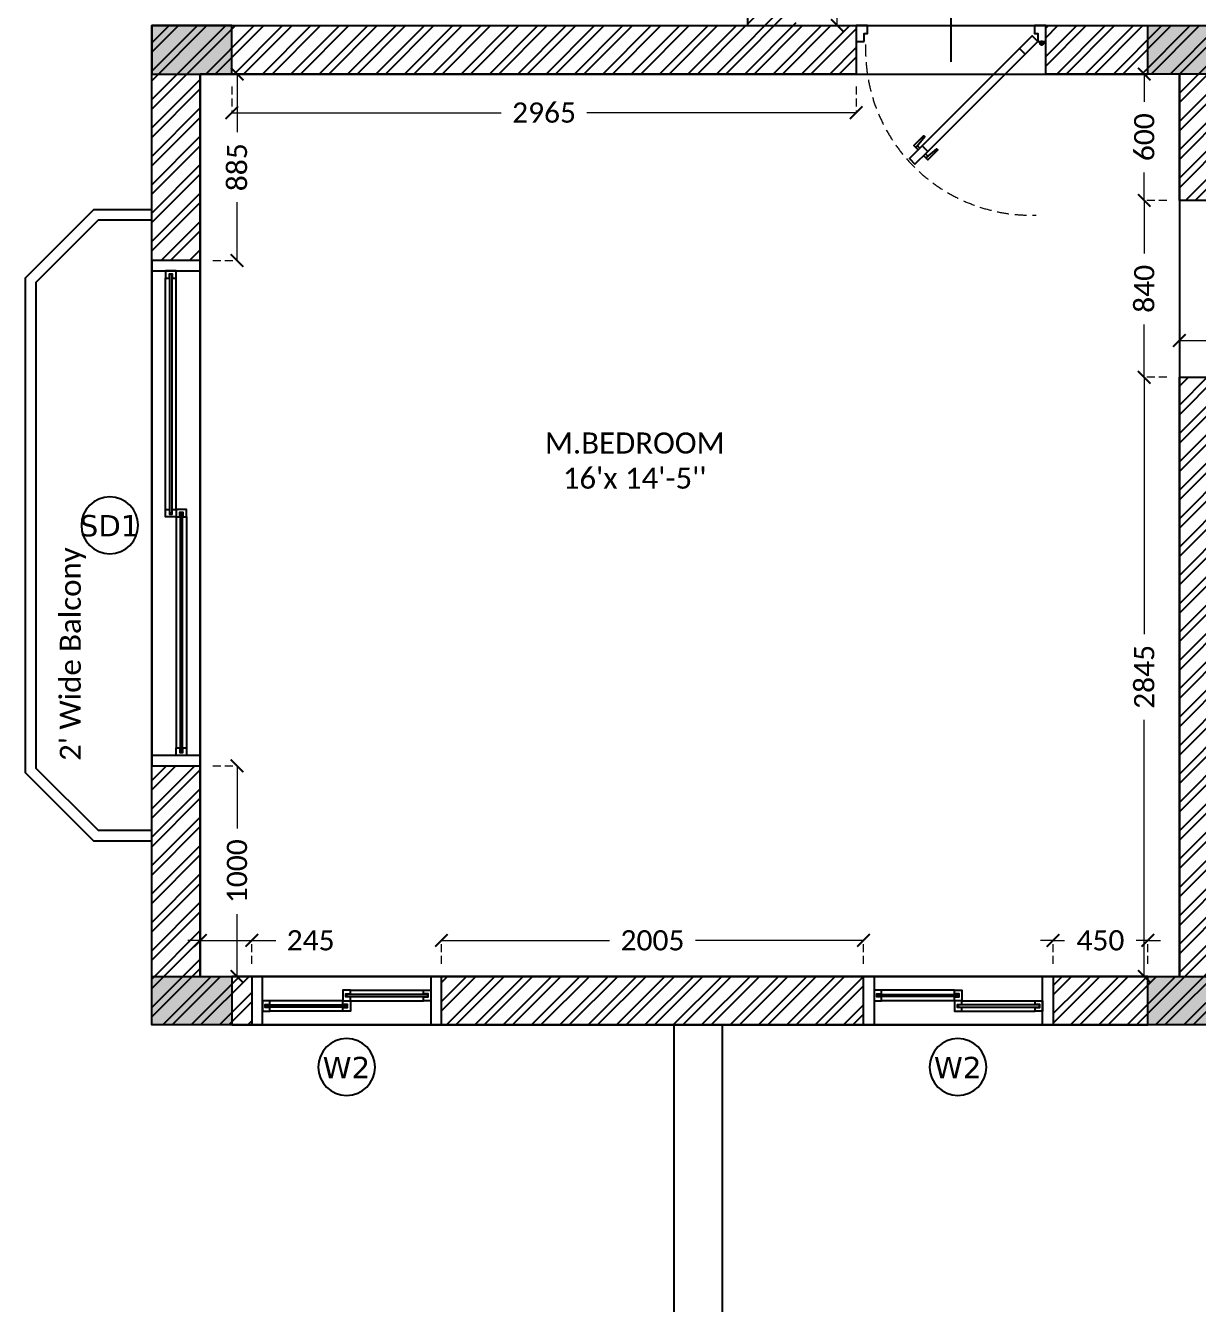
# Model space of a CAD drawing. Header units: millimetres. Extents: x -15000 to 115650, y -17045 to 28620.
# Drawn here: x 86500 to 92071, y -1327 to 4745 of the extents above; entities that cross this region are included whole.
import ezdxf
from ezdxf.enums import TextEntityAlignment as Align

# ---------------------------------------------------------------- set-up
doc = ezdxf.new("R2010")
doc.units = ezdxf.units.MM
doc.header["$LTSCALE"] = 150
doc.linetypes.add('3BHK-W(SB)$0$HIDDEN', pattern=[0.375, 0.25, -0.125])
doc.linetypes.add('DASHED', pattern=[0.75, 0.5, -0.25])
for name, color, linetype in [('ad-Column', 3, 'Continuous'), ('ad-Column Hatch', 125, 'Continuous'), ('ad-Door', 11, 'Continuous'), ('ad-Elevation 10', 8, 'Continuous'), ('ad-Railing', 6, 'Continuous'), ('ad-Text main', 7, 'Continuous'), ('ad-Text Main_Door&window Label', 7, 'Continuous'), ('ad-Wall', 240, 'Continuous'), ('ad-Wall hatch', 8, 'Continuous'), ('BEAMS', 2, 'Continuous')]:
    doc.layers.add(name, color=color, linetype=linetype)
doc.layers.add('ad-Dimension', color=5, linetype='Continuous', lineweight=0, true_color=0x0000ff)
doc.layers.add('ad-Glass Sectionline', color=140, linetype='Continuous', true_color=0x00bfff)
doc.styles.add('6 U T S R N_Typical Floor Plan$0$3BHK-E(NB)$0$grid_text', font='verdana.ttf', dxfattribs={"width": 0.9})
doc.styles.add('New Text Style', font='arial.ttf', dxfattribs={"height": 100})
doc.styles.get("Standard").update_dxf_attribs({"font": 'calibril.ttf'})
doc.dimstyles.new('A-75-DIM-INT (Framing)', dxfattribs={"dimscale": 100, "dimtxt": 0.8, "dimasz": 0.5, "dimexe": 0, "dimexo": 0.5, "dimgap": 0.5, "dimtad": 0, "dimdec": 0, "dimdsep": 46, "dimtxsty": 'Standard', "dimblk": 'ARCHTICK', "dimcen": 0.025, "dimclrd": 256, "dimclre": 256, "dimclrt": 256, "dimazin": 2, "dimtfac": 1, "dimtdec": 0, "dimtmove": 1, "dimatfit": 0, "dimldrblk": 'ARCHTICK', "dimfxl": 1, "dimtfill": 1, "dimtolj": 1, "dimtzin": 0, "dimarcsym": 0})

# ---------------------------------------------------------------- blocks, each defined once
blk = doc.blocks.new('_ArchTick')
at = {"color": 0, "linetype": 'ByBlock', "const_width": 0.15}
blk.add_lwpolyline([(-0.5, -0.5), (0.5, 0.5)], dxfattribs=at)
blk = doc.blocks.new('*D15')
at = {"layer": 'ad-Dimension', "linetype": '3BHK-W(SB)$0$HIDDEN', "lineweight": -2}
for p, q in [((290, -9105), (404.5, -9105)), ((290, -9990), (404.5, -9990))]:
    blk.add_line(p, q, dxfattribs=at)
at = {"layer": 'ad-Dimension', "lineweight": -2}
for p, q in [((404.5, -9105), (404.5, -9380.9)), ((404.5, -9990), (404.5, -9714.1))]:
    blk.add_line(p, q, dxfattribs=at)
at = {"layer": 'Defpoints', "color": 0}
for p in [(230, -9105), (230, -9990), (404.5, -9990)]:
    blk.add_point(p, dxfattribs=at)
at = {"layer": 'ad-Dimension', "lineweight": -2, "xscale": 60, "yscale": 60, "zscale": 60}
for p, rotation in [((404.5, -9105), 90), ((404.5, -9990), 270)]:
    blk.add_blockref('_ArchTick', p, dxfattribs=dict(at, rotation=rotation))
at = {"layer": 'ad-Dimension', "insert": (404.5, -9547.5), "char_height": 96, "attachment_point": 5, "rotation": 90, "bg_fill": 3, "box_fill_scale": 1.1, "bg_fill_color": 257, "bg_fill_transparency": 0}
blk.add_mtext('\\A1;885', dxfattribs=at)
blk = doc.blocks.new('*D19')
at = {"layer": 'ad-Dimension', "linetype": '3BHK-W(SB)$0$HIDDEN', "lineweight": -2}
for p, q in [((4880, -10485), (4880, -10370.3)), ((6060, -10485), (6060, -10370.3))]:
    blk.add_line(p, q, dxfattribs=at)
at = {"layer": 'ad-Dimension', "lineweight": -2}
for p, q in [((4880, -10370.3), (5266.6, -10370.3)), ((6060, -10370.3), (5673.4, -10370.3))]:
    blk.add_line(p, q, dxfattribs=at)
at = {"layer": 'Defpoints', "color": 0}
for p in [(6060, -10370.3), (4880, -10545), (6060, -10545)]:
    blk.add_point(p, dxfattribs=at)
at = {"layer": 'ad-Dimension', "lineweight": -2, "xscale": 60, "yscale": 60, "zscale": 60, "rotation": 180}
blk.add_blockref('_ArchTick', (4880, -10370.3), dxfattribs=at)
at = {"layer": 'ad-Dimension', "lineweight": -2, "xscale": 60, "yscale": 60, "zscale": 60}
blk.add_blockref('_ArchTick', (6060, -10370.3), dxfattribs=at)
at = {"layer": 'ad-Dimension', "insert": (5470, -10370.3), "char_height": 96, "attachment_point": 5, "bg_fill": 3, "box_fill_scale": 1.1, "bg_fill_color": 257, "bg_fill_transparency": 0}
blk.add_mtext('\\A1;1180', dxfattribs=at)
blk = doc.blocks.new('*D21')
at = {"layer": 'ad-Dimension', "linetype": '3BHK-W(SB)$0$HIDDEN', "lineweight": -2}
for p, q in [((3120, -8125), (3255.1, -8125)), ((3120, -8875), (3255.1, -8875))]:
    blk.add_line(p, q, dxfattribs=at)
at = {"layer": 'ad-Dimension', "lineweight": -2}
for p, q in [((3255.1, -8125), (3255.1, -8331.9)), ((3255.1, -8875), (3255.1, -8668.1))]:
    blk.add_line(p, q, dxfattribs=at)
at = {"layer": 'Defpoints', "color": 0}
for p in [(3060, -8125), (3060, -8875), (3255.1, -8875)]:
    blk.add_point(p, dxfattribs=at)
at = {"layer": 'ad-Dimension', "lineweight": -2, "xscale": 60, "yscale": 60, "zscale": 60}
for p, rotation in [((3255.1, -8125), 90), ((3255.1, -8875), 270)]:
    blk.add_blockref('_ArchTick', p, dxfattribs=dict(at, rotation=rotation))
at = {"layer": 'ad-Dimension', "insert": (3255.1, -8500), "char_height": 96, "attachment_point": 5, "rotation": 90, "bg_fill": 3, "box_fill_scale": 1.1, "bg_fill_color": 257, "bg_fill_transparency": 0}
blk.add_mtext('\\A1;750', dxfattribs=at)
blk = doc.blocks.new('*D22')
at = {"layer": 'ad-Dimension', "linetype": '3BHK-W(SB)$0$HIDDEN', "lineweight": -2}
for p, q in [((380, -9165), (380, -9288.6)), ((3345, -9165), (3345, -9288.6))]:
    blk.add_line(p, q, dxfattribs=at)
at = {"layer": 'ad-Dimension', "lineweight": -2}
for p, q in [((380, -9288.6), (1658.9, -9288.6)), ((3345, -9288.6), (2066.1, -9288.6))]:
    blk.add_line(p, q, dxfattribs=at)
at = {"layer": 'Defpoints', "color": 0}
for p in [(380, -9105), (3345, -9105), (3345, -9288.6)]:
    blk.add_point(p, dxfattribs=at)
at = {"layer": 'ad-Dimension', "lineweight": -2, "xscale": 60, "yscale": 60, "zscale": 60, "rotation": 180}
blk.add_blockref('_ArchTick', (380, -9288.6), dxfattribs=at)
at = {"layer": 'ad-Dimension', "lineweight": -2, "xscale": 60, "yscale": 60, "zscale": 60}
blk.add_blockref('_ArchTick', (3345, -9288.6), dxfattribs=at)
at = {"layer": 'ad-Dimension', "insert": (1862.5, -9288.6), "char_height": 96, "attachment_point": 5, "bg_fill": 3, "box_fill_scale": 1.1, "bg_fill_color": 257, "bg_fill_transparency": 0}
blk.add_mtext('\\A1;2965', dxfattribs=at)
blk = doc.blocks.new('*D42')
at = {"layer": 'ad-Dimension', "linetype": '3BHK-W(SB)$0$HIDDEN', "lineweight": -2}
for p, q in [((290, -12390), (404.5, -12390)), ((290, -13390), (404.5, -13390))]:
    blk.add_line(p, q, dxfattribs=at)
at = {"layer": 'ad-Dimension', "lineweight": -2}
for p, q in [((404.5, -12390), (404.5, -12686.6)), ((404.5, -13390), (404.5, -13093.4))]:
    blk.add_line(p, q, dxfattribs=at)
at = {"layer": 'Defpoints', "color": 0}
for p in [(230, -12390), (230, -13390), (404.5, -13390)]:
    blk.add_point(p, dxfattribs=at)
at = {"layer": 'ad-Dimension', "lineweight": -2, "xscale": 60, "yscale": 60, "zscale": 60}
for p, rotation in [((404.5, -12390), 90), ((404.5, -13390), 270)]:
    blk.add_blockref('_ArchTick', p, dxfattribs=dict(at, rotation=rotation))
at = {"layer": 'ad-Dimension', "insert": (404.5, -12890), "char_height": 96, "attachment_point": 5, "rotation": 90, "bg_fill": 3, "box_fill_scale": 1.1, "bg_fill_color": 257, "bg_fill_transparency": 0}
blk.add_mtext('\\A1;1000', dxfattribs=at)
blk = doc.blocks.new('*D43')
at = {"layer": 'ad-Dimension', "lineweight": -2}
for p, q in [((230, -13218.6), (170, -13218.6)), ((230, -13218.6), (475, -13218.6)), ((475, -13218.6), (588.7, -13218.6)), ((475, -13218.6), (535, -13218.6))]:
    blk.add_line(p, q, dxfattribs=at)
at = {"layer": 'ad-Dimension', "linetype": '3BHK-W(SB)$0$HIDDEN', "lineweight": -2}
for p, q in [((230, -13330), (230, -13218.6)), ((475, -13330), (475, -13218.6))]:
    blk.add_line(p, q, dxfattribs=at)
at = {"layer": 'Defpoints', "color": 0}
for p in [(475, -13218.6), (230, -13390), (475, -13390)]:
    blk.add_point(p, dxfattribs=at)
at = {"layer": 'ad-Dimension', "lineweight": -2, "xscale": 60, "yscale": 60, "zscale": 60}
blk.add_blockref('_ArchTick', (230, -13218.6), dxfattribs=at)
at = {"layer": 'ad-Dimension', "lineweight": -2, "xscale": 60, "yscale": 60, "zscale": 60, "rotation": 180}
blk.add_blockref('_ArchTick', (475, -13218.6), dxfattribs=at)
at = {"layer": 'ad-Dimension', "insert": (753.9, -13218.6), "char_height": 96, "attachment_point": 5, "bg_fill": 3, "box_fill_scale": 1.1, "bg_fill_color": 257, "bg_fill_transparency": 0}
blk.add_mtext('\\A1;245', dxfattribs=at)
blk = doc.blocks.new('*D44')
at = {"layer": 'ad-Dimension', "linetype": '3BHK-W(SB)$0$HIDDEN', "lineweight": -2}
for p, q in [((1375, -13330), (1375, -13218.6)), ((3380, -13330), (3380, -13218.6))]:
    blk.add_line(p, q, dxfattribs=at)
at = {"layer": 'ad-Dimension', "lineweight": -2}
for p, q in [((1375, -13218.6), (2173.9, -13218.6)), ((3380, -13218.6), (2581.1, -13218.6))]:
    blk.add_line(p, q, dxfattribs=at)
at = {"layer": 'Defpoints', "color": 0}
for p in [(3380, -13218.6), (1375, -13390), (3380, -13390)]:
    blk.add_point(p, dxfattribs=at)
at = {"layer": 'ad-Dimension', "lineweight": -2, "xscale": 60, "yscale": 60, "zscale": 60, "rotation": 180}
blk.add_blockref('_ArchTick', (1375, -13218.6), dxfattribs=at)
at = {"layer": 'ad-Dimension', "lineweight": -2, "xscale": 60, "yscale": 60, "zscale": 60}
blk.add_blockref('_ArchTick', (3380, -13218.6), dxfattribs=at)
at = {"layer": 'ad-Dimension', "insert": (2377.5, -13218.6), "char_height": 96, "attachment_point": 5, "bg_fill": 3, "box_fill_scale": 1.1, "bg_fill_color": 257, "bg_fill_transparency": 0}
blk.add_mtext('\\A1;2005', dxfattribs=at)
blk = doc.blocks.new('*D45')
at = {"layer": 'ad-Dimension', "lineweight": -2}
for p, q in [((4280, -13218.6), (4220, -13218.6)), ((4280, -13218.6), (4334.9, -13218.6)), ((4730, -13218.6), (4675.1, -13218.6)), ((4730, -13218.6), (4790, -13218.6))]:
    blk.add_line(p, q, dxfattribs=at)
at = {"layer": 'ad-Dimension', "linetype": '3BHK-W(SB)$0$HIDDEN', "lineweight": -2}
for p, q in [((4280, -13330), (4280, -13218.6)), ((4730, -13330), (4730, -13218.6))]:
    blk.add_line(p, q, dxfattribs=at)
at = {"layer": 'Defpoints', "color": 0}
for p in [(4730, -13218.6), (4280, -13390), (4730, -13390)]:
    blk.add_point(p, dxfattribs=at)
at = {"layer": 'ad-Dimension', "lineweight": -2, "xscale": 60, "yscale": 60, "zscale": 60}
blk.add_blockref('_ArchTick', (4280, -13218.6), dxfattribs=at)
at = {"layer": 'ad-Dimension', "lineweight": -2, "xscale": 60, "yscale": 60, "zscale": 60, "rotation": 180}
blk.add_blockref('_ArchTick', (4730, -13218.6), dxfattribs=at)
at = {"layer": 'ad-Dimension', "insert": (4505, -13218.6), "char_height": 96, "attachment_point": 5, "bg_fill": 3, "box_fill_scale": 1.1, "bg_fill_color": 257, "bg_fill_transparency": 0}
blk.add_mtext('\\A1;450', dxfattribs=at)
blk = doc.blocks.new('*D47')
at = {"layer": 'ad-Dimension', "linetype": '3BHK-W(SB)$0$HIDDEN', "lineweight": -2}
for p, q in [((4820, -10545), (4713.4, -10545)), ((4820, -13390), (4713.4, -13390))]:
    blk.add_line(p, q, dxfattribs=at)
at = {"layer": 'ad-Dimension', "lineweight": -2}
for p, q in [((4713.4, -10545), (4713.4, -11763.9)), ((4713.4, -13390), (4713.4, -12171.1))]:
    blk.add_line(p, q, dxfattribs=at)
at = {"layer": 'Defpoints', "color": 0}
for p in [(4880, -10545), (4713.4, -13390), (4880, -13390)]:
    blk.add_point(p, dxfattribs=at)
at = {"layer": 'ad-Dimension', "lineweight": -2, "xscale": 60, "yscale": 60, "zscale": 60}
for p, rotation in [((4713.4, -10545), 90), ((4713.4, -13390), 270)]:
    blk.add_blockref('_ArchTick', p, dxfattribs=dict(at, rotation=rotation))
at = {"layer": 'ad-Dimension', "insert": (4713.4, -11967.5), "char_height": 96, "attachment_point": 5, "rotation": 90, "bg_fill": 3, "box_fill_scale": 1.1, "bg_fill_color": 257, "bg_fill_transparency": 0}
blk.add_mtext('\\A1;2845', dxfattribs=at)
blk = doc.blocks.new('*D52')
at = {"layer": 'ad-Dimension', "linetype": '3BHK-W(SB)$0$HIDDEN', "lineweight": -2}
for p, q in [((4820, -9105), (4713.4, -9105)), ((4820, -9705), (4713.4, -9705))]:
    blk.add_line(p, q, dxfattribs=at)
at = {"layer": 'ad-Dimension', "lineweight": -2}
for p, q in [((4713.4, -9105), (4713.4, -9237.3)), ((4713.4, -9705), (4713.4, -9572.7))]:
    blk.add_line(p, q, dxfattribs=at)
at = {"layer": 'Defpoints', "color": 0}
for p in [(4880, -9105), (4713.4, -9705), (4880, -9705)]:
    blk.add_point(p, dxfattribs=at)
at = {"layer": 'ad-Dimension', "lineweight": -2, "xscale": 60, "yscale": 60, "zscale": 60}
for p, rotation in [((4713.4, -9105), 90), ((4713.4, -9705), 270)]:
    blk.add_blockref('_ArchTick', p, dxfattribs=dict(at, rotation=rotation))
at = {"layer": 'ad-Dimension', "insert": (4713.4, -9405), "char_height": 96, "attachment_point": 5, "rotation": 90, "bg_fill": 3, "box_fill_scale": 1.1, "bg_fill_color": 257, "bg_fill_transparency": 0}
blk.add_mtext('\\A1;600', dxfattribs=at)
blk = doc.blocks.new('*D53')
at = {"layer": 'ad-Dimension', "linetype": '3BHK-W(SB)$0$HIDDEN', "lineweight": -2}
for p, q in [((4820, -9705), (4713.4, -9705)), ((4820, -10545), (4713.4, -10545))]:
    blk.add_line(p, q, dxfattribs=at)
at = {"layer": 'ad-Dimension', "lineweight": -2}
for p, q in [((4713.4, -9705), (4713.4, -9956.4)), ((4713.4, -10545), (4713.4, -10293.6))]:
    blk.add_line(p, q, dxfattribs=at)
at = {"layer": 'Defpoints', "color": 0}
for p in [(4880, -9705), (4713.4, -10545), (4880, -10545)]:
    blk.add_point(p, dxfattribs=at)
at = {"layer": 'ad-Dimension', "lineweight": -2, "xscale": 60, "yscale": 60, "zscale": 60}
for p, rotation in [((4713.4, -9705), 90), ((4713.4, -10545), 270)]:
    blk.add_blockref('_ArchTick', p, dxfattribs=dict(at, rotation=rotation))
at = {"layer": 'ad-Dimension', "insert": (4713.4, -10125), "char_height": 96, "attachment_point": 5, "rotation": 90, "bg_fill": 3, "box_fill_scale": 1.1, "bg_fill_color": 257, "bg_fill_transparency": 0}
blk.add_mtext('\\A1;840', dxfattribs=at)
blk = doc.blocks.new('zw$6251')
at = {"layer": 'BEAMS', "ltscale": 25}
for p, q in [((380.3, -8875), (4729.7, -8875)), ((0, -13390), (0, -9105.3)), ((230, -13390), (230, -9105.3)), ((380.3, -9105), (4729.7, -9105)), ((4880, -9105), (4880, -13390.3)), ((5110, -9105), (5110, -13390.3)), ((4729.7, -13390.3), (380.3, -13390.3)), ((4729.7, -13620.3), (380.3, -13620.3)), ((2480, -15370.3), (2480, -13620.3)), ((2710, -15370.3), (2710, -13620.3))]:
    blk.add_line(p, q, dxfattribs=at)
blk = doc.blocks.new('$ZCDB_AUDIT_GENERATED_C77D')
blk.add_wipeout([(0, 230), (2400, 230), (2400, 0), (0, 0)]).dxf.layer = 'ad-Elevation 10'
at = {"layer": 'ad-Elevation 10'}
for points in [[(2400, 230), (0, 230)], [(2400, 0), (0, 0)]]:
    blk.add_lwpolyline(points, dxfattribs=at)
for points in [[(50, 0), (50, 230), (0, 230), (0, 0)], [(2350, 0), (2400, 0), (2400, 230), (2350, 230)], [(1217.5, 133), (1217.5, 115), (1182.5, 115), (1182.5, 165), (1217.5, 165), (1217.5, 147), (1195.5, 147), (1195.5, 133)], [(2315, 133), (2315, 115), (2350, 115), (2350, 165), (2315, 165), (2315, 147), (2337, 147), (2337, 133)], [(85, 83), (85, 65), (50, 65), (50, 115), (85, 115), (85, 97), (63, 97), (63, 83)], [(1182.5, 83), (1182.5, 65), (1217.5, 65), (1217.5, 115), (1182.5, 115), (1182.5, 97), (1204.5, 97), (1204.5, 83)]]:
    blk.add_lwpolyline(points, close=True, dxfattribs=at)
at = {"layer": 'ad-Glass Sectionline'}
for points in [[(1200, 145), (2335, 145), (2335, 135), (1200, 135)], [(1200, 95), (65, 95), (65, 85), (1200, 85)]]:
    blk.add_lwpolyline(points, close=True, dxfattribs=at)
for points in [[(1217.5, 165), (2315, 165)], [(1182.5, 115), (85, 115)], [(1182.5, 65), (85, 65)], [(1217.5, 115), (2315, 115)]]:
    blk.add_lwpolyline(points, dxfattribs=at)
blk = doc.blocks.new('*U151')
blk.add_blockref('$ZCDB_AUDIT_GENERATED_C77D', (0, 0))
blk = doc.blocks.new('$ZCDB_AUDIT_GENERATED_C7DC')
blk.add_wipeout([(0, 230), (900, 230), (900, 0), (0, 0)]).dxf.layer = 'ad-Elevation 10'
at = {"layer": 'ad-Elevation 10'}
for points in [[(900, 230), (0, 230)], [(900, 0), (0, 0)]]:
    blk.add_lwpolyline(points, dxfattribs=at)
for points in [[(50, 0), (50, 230), (0, 230), (0, 0)], [(850, 0), (900, 0), (900, 230), (850, 230)], [(467.5, 133), (467.5, 115), (432.5, 115), (432.5, 165), (467.5, 165), (467.5, 147), (445.5, 147), (445.5, 133)], [(815, 133), (815, 115), (850, 115), (850, 165), (815, 165), (815, 147), (837, 147), (837, 133)], [(85, 83), (85, 65), (50, 65), (50, 115), (85, 115), (85, 97), (63, 97), (63, 83)], [(432.5, 83), (432.5, 65), (467.5, 65), (467.5, 115), (432.5, 115), (432.5, 97), (454.5, 97), (454.5, 83)]]:
    blk.add_lwpolyline(points, close=True, dxfattribs=at)
at = {"layer": 'ad-Glass Sectionline'}
for points in [[(450, 145), (835, 145), (835, 135), (450, 135)], [(450, 95), (65, 95), (65, 85), (450, 85)]]:
    blk.add_lwpolyline(points, close=True, dxfattribs=at)
for points in [[(467.5, 165), (815, 165)], [(432.5, 115), (85, 115)], [(432.5, 65), (85, 65)], [(467.5, 115), (815, 115)]]:
    blk.add_lwpolyline(points, dxfattribs=at)
blk = doc.blocks.new('*U150')
blk.add_blockref('$ZCDB_AUDIT_GENERATED_C7DC', (0, 0))
blk = doc.blocks.new('*U161')
for p, q in [((-8.3, -111.1), (-41.7, -111.1)), ((-25, -127.8), (-25, -94.4)), ((-811.3, -760.8), (-796.4, -775.7)), ((-746.2, -826), (-761.1, -811.1))]:
    blk.add_line(p, q)
for points in [[(-1150, -100), (-1150, -50), (-1128.6, -50), (-1128.6, -35.7), (-1128.6, 0), (-1200, 0), (-1200, -100)], [(-50, -100), (0, -100), (0, 0), (-71.4, 0), (-71.4, -35.7), (-71.4, -50), (-50, -50)], [(-50, -100), (-130.8, -180.8), (-166.2, -145.5), (-85.4, -64.6)], [(-130.8, -180.8), (-747, -797), (-782.4, -761.6), (-166.2, -145.5)], [(-827.8, -877.8), (-747, -797), (-782.4, -761.6), (-863.2, -842.5)]]:
    blk.add_lwpolyline(points, close=True)
for points in [[(-808.2, -787.5), (-835.7, -760), (-772.9, -697.2), (-765, -705), (-822, -773.7)], [(-772.8, -822.8), (-745.4, -850.3), (-682.5, -787.5), (-690.4, -779.7), (-759, -836.7)]]:
    blk.add_lwpolyline(points)
blk.add_circle((-25, -111.1), 11.1)
at = {"color": 8, "linetype": 'DASHED', "lineweight": 0}
blk.add_arc((-93.1, -153.1), 1047.4, 178.18808, 271.81192, dxfattribs=at)
at = {"layer": 'ad-Text Main_Door&window Label'}
blk.add_line((-600, 125), (-600, -230), dxfattribs=at)
blk.add_circle((-600.3, 245), 120, dxfattribs=at)
at = {"layer": 'ad-Text Main_Door&window Label', "style": 'New Text Style'}
blk.add_attdef('D1', text='', height=100, dxfattribs=at).set_placement((-600.3, 245), align=Align.MIDDLE_CENTER)
blk = doc.blocks.new('walls')
at = {"layer": 'ad-Wall hatch', "transparency": 33554610}
h = blk.add_hatch(dxfattribs=at)
h.set_pattern_fill('ANSI32', color=256, scale=10)
h.set_pattern_definition([(45, (-1040635.14, 674820.02), (-67.351921, 67.351921), []), (45, (-1040590.24, 674820.02), (-67.351921, 67.351921), [])])
h.paths.add_polyline_path([(12120, 13620), (12120, 10220), (11890, 10220), (11890, 13390), (7240, 13390), (7240, 8645), (4245, 8645), (4245, 8875), (4330, 8875), (4330, 9475), (4560, 9475), (4560, 8875), (7010, 8875), (7010, 10385), (6360, 10385), (6360, 10615), (7010, 10615), (7010, 13390), (4560, 13390), (4560, 10615), (5560, 10615), (5560, 10385), (4330, 10385), (4330, 13390), (230, 13390), (230, 8875), (3345, 8875), (3345, 8645), (3060, 8645), (3060, 4745), (3345, 4745), (3345, 4515), (230, 4515), (230, 230), (4880, 230), (4880, 3075), (6060, 3075), (6060, 2845), (5110, 2845), (5110, 230), (8310, 230), (8310, 2845), (6860, 2845), (6860, 3075), (8310, 3075), (8310, 4515), (5110, 4515), (5110, 3915), (4880, 3915), (4880, 4515), (4245, 4515), (4245, 4745), (8540, 4745), (8540, 230), (9240, 230), (9240, 0), (0, 0), (0, 4745), (2830, 4745), (2830, 8645), (0, 8645), (0, 13620)])
at = {"layer": 'ad-Railing'}
for points in [[(0, 872.5), (-275, 872.5), (-600, 1197.5), (-600, 3547.5), (-275, 3872.5), (0, 3872.5)], [(0, 922.5), (-254.3, 922.5), (-550, 1218.2), (-550, 3526.8), (-254.3, 3822.5), (0, 3822.5)]]:
    blk.add_lwpolyline(points, dxfattribs=at)
at = {"layer": 'ad-Door', "ltscale": 5, "xscale": 0.7499999997027537, "yscale": 0.7499999997027537, "zscale": 0.7499999997027537}
blk.add_blockref('*U161', (4245, 4745), dxfattribs=at).add_auto_attribs({'D1': 'D1'})
for name, p, rotation in [('*U151', (230, 1230), 90), ('*U150', (1375, 230), 180)]:
    blk.add_blockref(name, p, dxfattribs=dict(rotation=rotation))
at = {"xscale": -1, "rotation": 179.9999999999999}
blk.add_blockref('*U150', (3380, 230), dxfattribs=at)
at = {"layer": 'ad-Wall'}
for points in [[(3345, 4745), (3345, 4515), (230, 4515), (230, 230), (4880, 230), (4880, 3075), (6060, 3075), (6060, 2845), (5110, 2845), (5110, 230), (8310, 230), (8310, 2845), (6860, 2845), (6860, 3075), (8310, 3075), (8310, 4515), (5110, 4515), (5110, 3915), (4880, 3915), (4880, 4515), (4245, 4515), (4245, 4745)], [(9240, 0), (0, 0), (0, 4745), (2830, 4745), (2830, 8645), (0, 8645), (0, 13620), (12120, 13620)]]:
    blk.add_lwpolyline(points, dxfattribs=at)
blk = doc.blocks.new('6 U T S R N_Typical Floor Plan$0$ad_Window Tag')
blk.add_circle((0, 0), 150)
at = {"style": '6 U T S R N_Typical Floor Plan$0$3BHK-E(NB)$0$grid_text', "width": 0.9}
blk.add_attdef('D1', text='', height=125, dxfattribs=at).set_placement((0, 0), align=Align.MIDDLE_CENTER)
blk = doc.blocks.new('Text')
at = {"layer": 'ad-Text Main_Door&window Label'}
ref = blk.add_blockref('6 U T S R N_Typical Floor Plan$0$ad_Window Tag', (925, -200), dxfattribs=dict(at, xscale=-0.9, yscale=0.9, zscale=0.9))
ref.add_attrib('D1', 'W2', dxfattribs={"height": 101.25, "rotation": 1800, "style": '6 U T S R N_Typical Floor Plan$0$3BHK-E(NB)$0$grid_text'}).set_placement((924, -202.1), align=Align.MIDDLE_CENTER)
ref = blk.add_blockref('6 U T S R N_Typical Floor Plan$0$ad_Window Tag', (3828.2, -200), dxfattribs=dict(at, xscale=-0.9, yscale=0.9, zscale=0.9))
ref.add_attrib('D1', 'W2', dxfattribs={"height": 101.25, "rotation": 1800, "style": '6 U T S R N_Typical Floor Plan$0$3BHK-E(NB)$0$grid_text'}).set_placement((3827.2, -202.1), align=Align.MIDDLE_CENTER)
at = {"layer": 'ad-Text main', "insert": (-375, 2372.5), "char_height": 100, "width": 2237.11, "attachment_point": 5, "rotation": 90, "bg_fill": 2}
blk.add_mtext("\\pxqd;2' Wide Balcony", dxfattribs=at)
at = {"layer": 'ad-Text main', "insert": (2293.2, 2679.1), "char_height": 100, "width": 1424.195, "attachment_point": 5, "bg_fill": 2}
blk.add_mtext("M.BEDROOM^J16'x 14'-5''", dxfattribs=at)
at = {"layer": 'ad-Text Main_Door&window Label'}
ref = blk.add_blockref('6 U T S R N_Typical Floor Plan$0$ad_Window Tag', (-200, 2372.5), dxfattribs=dict(at, xscale=-0.9, yscale=0.9, zscale=0.9))
ref.add_attrib('D1', 'SD1', dxfattribs={"height": 101.25, "rotation": 1800, "style": '6 U T S R N_Typical Floor Plan$0$3BHK-E(NB)$0$grid_text'}).set_placement((-201, 2370.4), align=Align.MIDDLE_CENTER)
blk = doc.blocks.new('zw$6AA0')
at = {"layer": 'ad-Column Hatch', "transparency": 33554687}
h = blk.add_hatch(color=256, dxfattribs=at)
h.dxf.hatch_style = 1
h.paths.add_polyline_path([(0, -230), (380, -230), (380, 0), (0, 0)])
at = {"layer": 'ad-Column'}
blk.add_lwpolyline([(0, -230), (380, -230), (380, 0), (0, 0)], close=True, dxfattribs=at)
blk = doc.blocks.new('1625E_Columns P30')
at = {"layer": 'ad-Column', "rotation": 359.9999999999993}
blk.add_blockref('zw$6AA0', (0, 4745), dxfattribs=at)
at = {"layer": 'ad-Column', "xscale": -1}
for p, rotation in [((5110, 4745), 359.9999999999997), ((0, 0), 179.9999999999998), ((4730, 0), 180)]:
    blk.add_blockref('zw$6AA0', p, dxfattribs=dict(at, rotation=rotation))
blk = doc.blocks.new('dim')
at = {"layer": 'ad-Dimension'}
for base, p1, p2, picture, middle in [((3255.1, -8875), (3060, -8125), (3060, -8875), '*D21', (3255.1, -8500)), ((4713.4, -9705), (4880, -9105), (4880, -9705), '*D52', (4713.4, -9405)), ((404.5, -13390), (230, -12390), (230, -13390), '*D42', (404.5, -12890))]:
    dim = blk.add_linear_dim(base=base, p1=p1, p2=p2, angle=90, dimstyle='A-75-DIM-INT (Framing)', override={"dimscale": 120, "dimblk": 'ArchTick', "dimfxl": 10, "dimtfill": 1, "dimtfillclr": 0}, dxfattribs=at)
    dim.commit()
    dim.dimension.update_dxf_attribs({"geometry": picture, "text_midpoint": middle})
for base, p1, p2, picture, middle in [((3345, -9288.6), (380, -9105), (3345, -9105), '*D22', (1862.5, -9288.6)), ((6060, -10370.3), (4880, -10545), (6060, -10545), '*D19', (5470, -10370.3)), ((3380, -13218.6), (1375, -13390), (3380, -13390), '*D44', (2377.5, -13218.6))]:
    dim = blk.add_linear_dim(base=base, p1=p1, p2=p2, dimstyle='A-75-DIM-INT (Framing)', override={"dimscale": 120, "dimblk": 'ArchTick', "dimfxl": 10, "dimtfill": 1, "dimtfillclr": 0}, dxfattribs=at)
    dim.commit()
    dim.dimension.update_dxf_attribs({"geometry": picture, "text_midpoint": middle})
dim = blk.add_linear_dim(base=(4730, -13218.6), p1=(4280, -13390), p2=(4730, -13390), dimstyle='A-75-DIM-INT (Framing)', override={"dimscale": 120, "dimblk": 'ArchTick', "dimfxl": 10, "dimtfill": 1, "dimtfillclr": 0}, dxfattribs=at)
dim.commit()
dim.dimension.update_dxf_attribs({"geometry": '*D45', "text_midpoint": (4505, -13218.6), "dimtype": 128})
for base, p1, p2, picture, middle in [((404.5, -9990), (230, -9105), (230, -9990), '*D15', (404.5, -9547.5)), ((4713.4, -10545), (4880, -9705), (4880, -10545), '*D53', (4713.4, -10125))]:
    dim = blk.add_linear_dim(base=base, p1=p1, p2=p2, angle=90, dimstyle='A-75-DIM-INT (Framing)', override={"dimscale": 120, "dimblk": 'ArchTick', "dimfxl": 10, "dimtfill": 1, "dimtfillclr": 0}, dxfattribs=at)
    dim.commit()
    dim.dimension.update_dxf_attribs({"geometry": picture, "text_midpoint": middle})
dim = blk.add_linear_dim(base=(475, -13218.6), p1=(230, -13390), p2=(475, -13390), dimstyle='A-75-DIM-INT (Framing)', override={"dimscale": 120, "dimblk": 'ArchTick', "dimfxl": 10, "dimtfill": 1, "dimtfillclr": 0}, dxfattribs=at)
dim.commit()
dim.dimension.update_dxf_attribs({"geometry": '*D43', "text_midpoint": (753.9, -13218.6), "dimtype": 128})
dim = blk.add_linear_dim(base=(4713.4, -13390), p1=(4880, -10545), p2=(4880, -13390), angle=90, dimstyle='A-75-DIM-INT (Framing)', override={"dimscale": 120, "dimblk": 'ArchTick', "dimfxl": 10, "dimtfill": 1, "dimtfillclr": 0}, dxfattribs=at)
dim.commit()
dim.dimension.update_dxf_attribs({"geometry": '*D47', "text_midpoint": (4713.4, -11967.5)})

msp = doc.modelspace()

# ---------------------------------------------------------------- block references
at = {"layer": 'ad-Dimension'}
msp.add_blockref('dim', (87100, 13620), dxfattribs=at)

# ---------------------------------------------------------------- next in the draw order: block references
at = {"layer": 'ad-Wall'}
msp.add_blockref('walls', (87100, 0), dxfattribs=at)

# ---------------------------------------------------------------- next in the draw order: block references
at = {"layer": 'ad-Text main'}
msp.add_blockref('Text', (87100, 0), dxfattribs=at)

# ---------------------------------------------------------------- next in the draw order: block references
for name, p in [('zw$6251', (87100, 13620)), ('1625E_Columns P30', (87100, 0))]:
    msp.add_blockref(name, p)

doc.saveas('drawing.dxf')
